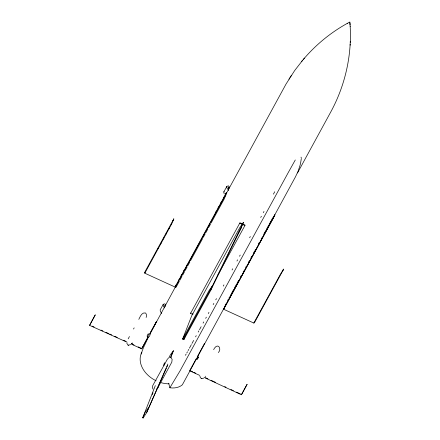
<?xml version="1.0" encoding="UTF-8"?>
<svg xmlns="http://www.w3.org/2000/svg" width="440" height="440" viewBox="0 0 440 440"><rect width="100%" height="100%" fill="white"/><g stroke="black" fill="none" stroke-linecap="round" stroke-linejoin="round"><path stroke-width="0.66" d="M297.5 172.959L330.82 111.87C344.944 85.888 351.879 55.985 350.168 26.433M350.103 45.199L350.152 44.303M350.251 42.367L350.295 41.563M148.363 333.872C148.698 334.769 147.455 338.245 147.048 335.907M301.318 158.527L300.757 162.173A118.613 77.605 16.3 0 1 299.937 165.743L298.007 171.507L295.372 177.018L182.341 384.83A18.596 13.789 28.6 0 1 169.862 387.778L168.707 383.218M165.088 306.224L165.682 305.129L164.918 303.804L163.273 304.282L160.166 309.914L160.369 311.482L161.662 313.412M163.141 304.458L163.345 306.031L164.637 307.956M228.718 188.254L229.312 187.165L228.547 185.834L226.903 186.318L223.795 191.95L224.18 193.864M226.771 186.494L226.974 188.062L228.663 190.482M274.466 214.968L274.208 215.875A31.152 23.1 28.6 0 1 273.356 218.059L223.729 309.117L224.147 308.281A31.152 23.1 28.6 0 0 224.521 307.428M179.322 281.276L176.044 287.293L175.406 287.023L176.325 284.361M175.406 287.023L224.62 196.801L226.149 192.874L226.765 193.182L225.979 194.854A33.083 24.53 28.6 0 0 225.654 195.723M218.014 274.841L244.915 225.517L245.075 225.027L242.781 224.081M141.108 353.98L143.413 347.749L148.406 337.101M168.487 358.452L170.39 354.805L173.399 350.719L170.627 357.17M155.32 385.616L142.72 417.802L143.154 418L146.586 412.736L167.899 364.05M241.417 394.774L247.077 384.346L241.417 394.774L204.083 377.427M89.579 325.347L95.238 314.925L89.579 325.347L127.149 342.249M131.533 344.223L141.647 348.843L148.236 336.627M144.81 273.202L171.457 224.334L173.816 218.911L144.573 272.531L144.81 273.202L175.065 287.04L175.439 286.077M143.154 418L143.644 416.735M152.273 394.642L153.016 392.75M170.621 357.852L173.399 350.719M182.639 338.998L191.653 315.876L239.828 227.546L243.485 222.277L241.082 228.118L210.546 290.702L183.893 339.57L183.139 339.603L182.639 338.998L209.292 290.131L212.382 285.984L243.485 222.277M183.893 339.57L184.872 337.068M210.546 290.702L212.382 285.984L183.139 339.603M150.293 334.34L149.985 335.082M146.113 317.471C146.762 316.041 146.702 313.935 145.365 312.923C141.686 312.219 140.069 316.954 138.804 319.374M172.827 221.144L173.816 218.911M146.586 412.736L166.37 368.187M166.925 366.933L167.486 365.679M142.72 417.802L145.255 412.126L148.533 407.638M192.819 314.523L190.57 313.39L190.784 312.928M190.57 313.39L239.993 222.701M149.606 335.923L149.804 335.5M272.531 218.174L272.734 217.762M149.232 336.688L149.413 336.325M204.545 343.36L197.423 356.527M150.183 333.581L175.879 286.05M149.853 333.652L154.055 325.914M158.015 248.716L158.67 247.511M160.644 243.887L161.304 242.682M163.279 239.063L163.939 237.859M165.913 234.234L166.568 233.03M168.542 229.411L169.202 228.206M171.177 224.582L171.831 223.377M128.178 338.855L129.437 336.545M133.535 329.038L134.162 327.882M147.312 335.418L148.115 333.949M178.387 280.671L179.047 279.466M181.011 275.864L181.665 274.659M183.634 271.057L184.288 269.852M186.257 266.25L186.912 265.045M215.424 212.768L216.079 211.563M218.048 207.961L218.702 206.756M220.666 203.154L221.326 201.949M175.065 287.04L226.457 192.671L225.198 194.926M226.259 193.6L286.033 84.068L294.668 70.549L302.687 60.225M179.982 280.071L181.946 276.463M182.606 275.259L184.575 271.651M185.229 270.452L187.198 266.838M187.853 265.639L189.822 262.026M190.476 260.827L202.615 238.568M203.269 237.369L205.238 233.756M205.898 232.556L207.867 228.948M208.522 227.744L210.49 224.136M211.145 222.931L224.598 198.27M238.134 233.525L241.082 228.118M186.802 352.974L187.451 351.78M188.106 350.587L188.755 349.393M189.409 348.2L191.362 344.614M192.011 343.42L193.639 340.434M195.597 336.853L196.246 335.659M198.198 332.074L198.853 330.88M199.502 329.687L201.13 326.7M203.088 323.12L203.737 321.926M205.689 318.346L206.344 317.147M208.296 313.566L208.945 312.373M213.18 304.612L213.829 303.418M215.787 299.833L216.436 298.639M223.273 286.105L223.927 284.906M232.067 269.978L232.716 268.785M236.951 261.024L237.606 259.831M239.558 256.251L240.207 255.057M249.651 237.738L250.305 236.544M260.722 217.437L261.377 216.244M263.329 212.663L263.978 211.47M273.422 194.156L274.725 191.763M225.077 305.201L225.737 304.002M227.706 300.388L228.36 299.189M229.014 297.985L229.669 296.78M230.329 295.581L230.984 294.377M231.638 293.172L233.607 289.564M234.267 288.36L236.231 284.752M236.891 283.547L238.53 280.544M240.499 276.93L241.153 275.732M243.122 272.118L243.777 270.919M245.746 267.311L246.4 266.107M248.369 262.499L249.029 261.294M250.998 257.686L251.653 256.482M253.622 252.874L254.276 251.669M254.931 250.465L255.591 249.266M258.538 243.848L259.199 242.649M261.168 239.036L261.822 237.837M263.791 234.229L265.76 230.615M266.415 229.416L268.384 225.803M269.038 224.604L271.007 220.996M271.662 219.791L272.322 218.587L272.938 218.895M198.693 357.066C196.147 361.719 196.636 358.303 198.693 356.868M213.659 349.673L214.313 348.475M218.35 352.567C221.848 349.091 218.312 342.771 214.539 348.073M253.814 323.043L280.462 274.175L283.663 269.137L254.419 322.757L253.814 323.043L223.553 309.21L274.945 214.841L273.686 217.096M141.647 348.843L148.154 336.969M149.452 334.593L156.574 321.425L154.38 325.32M196.119 358.903L189.613 370.777L199.727 375.403M223.619 197.742L224.246 196.62M295.29 159.968L290.18 169.12A116.182 2.723 -59.7 0 0 288.134 172.788L180.054 370.827L169.857 387.778M156.453 389.334L157.949 387.558L171.804 362.148L172.134 359.442L171.182 357.66M132.017 343.305L131.786 343.701L132.028 343.283M131.786 343.701L132.253 342.881M157.482 388.377L157.949 387.558L157.718 387.959M205.244 376.574L205.475 376.178M185.411 355.3L186.109 354.139M288.948 79.206L289.971 77.605M290.477 76.813L291.495 75.224M282.249 271.178L283.663 269.137M223.795 191.95L224.114 191.659M164.17 363.236L164.643 362.791M303.413 59.373C315.706 44.858 330.655 32.566 347.309 23.37M301.57 61.55L304.497 58.086M167.64 358.71L152.702 385.693L152.46 387.508L152.955 389.059M350.064 24.882L349.844 22L347.188 23.436M130.757 344.652L128.112 345.191L126.825 343.277M203.588 378.147C201.96 379.313 199.881 378.092 199.986 376.123M144.573 272.531L145.184 272.245M229.312 187.165L228.311 187.402L229.026 188.639M165.682 305.129L164.681 305.366L165.154 306.196M169.868 357.555L170.94 357.561M164.951 363.759L163.812 364.155L163.906 365.668M128.112 345.191L128.562 345.268M201.328 378.483L201.784 378.56M244.915 225.517L239.778 223.168M224.62 196.801L225.253 197.065A30.663 22.737 28.6 0 1 225.511 196.169M92.213 326.145L94.089 326.992M100.975 330.094L102.856 330.941M105.985 332.349L108.488 333.476M109.742 334.043L111.623 334.884M114.752 336.298L117.255 337.425M123.519 340.241L126.022 341.374M132.253 344.179L134.035 344.999M138.199 346.902L141.768 348.53M190.333 370.739L192.709 371.827M193.903 372.372L195.685 373.186M205.447 377.691L207.939 378.846M211.052 380.286L215.407 382.311M224.741 386.645L225.984 387.222M230.962 389.532L233.453 390.687M236.566 392.134L240.301 393.866M192.445 313.781L193.012 314.045M301.02 157.124L301.284 157.911M349.921 22.77L350.185 26.648M241.659 223.553A30.663 22.737 28.6 0 1 240.543 222.992M168.988 383.829A24.404 18.095 28.6 0 1 161.112 382.679M156.123 380.776A24.404 18.095 28.6 0 1 141.862 352.368"/></g></svg>
